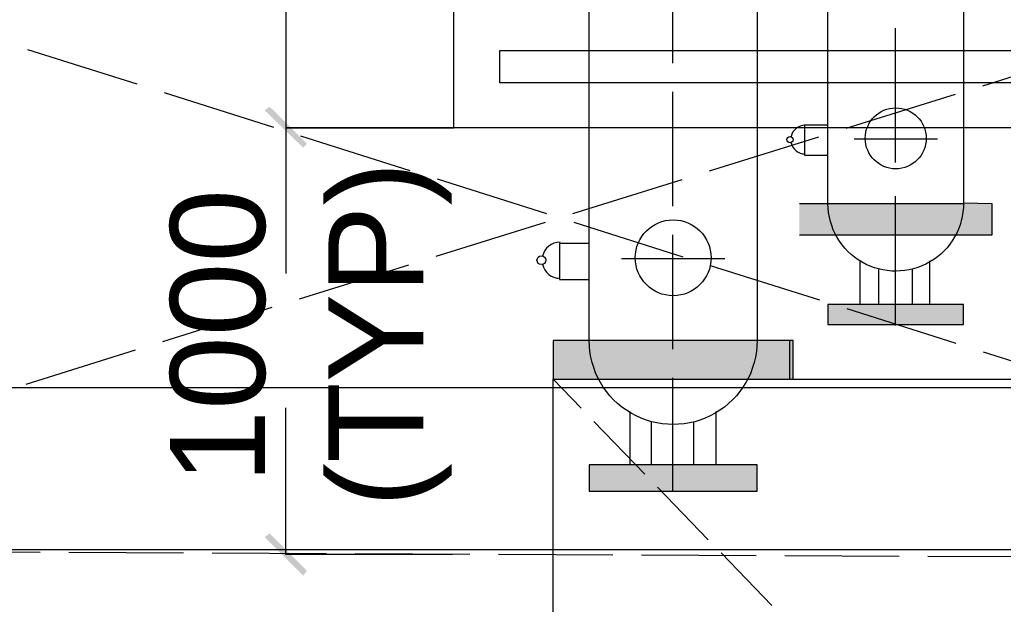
# Model space of a CAD drawing. Header units: inches. Extents: x 2602 to 127694, y 109 to 91908.
# Drawn here: x 24343 to 26938, y 26531 to 28072 of the extents above; entities that cross this region are included whole.
import ezdxf

# ---------------------------------------------------------------- set-up
doc = ezdxf.new("R2010")
doc.units = ezdxf.units.IN
doc.header["$MEASUREMENT"] = 0
doc.linetypes.add('PDF_IMPORT', pattern=[1, 0.8, -0.2])
doc.layers.add('PDF_Geometry', color=7, linetype='Continuous')
doc.layers.add('PDF_Solid Fills', color=7, linetype='Continuous', true_color=0x724639)
doc.layers.add('PDF_Text', color=230, linetype='Continuous', true_color=0xff007f)
doc.styles.add('PDF Arial', font='arial.ttf')

msp = doc.modelspace()

# ---------------------------------------------------------------- hatches: boundary and pattern name
at = {"layer": 'PDF_Solid Fills', "true_color": 0x00b8b8, "transparency": 33554559}
for points in [[(25100.9, 27744.7), (25002.4, 27843.1), (24989.3, 27833.2), (25091, 27734.8)], [(25002.4, 26718), (24989.3, 26708.1), (25091, 26606.4), (25100.9, 26619.6)]]:
    msp.add_hatch(color=132, dxfattribs=at).paths.add_polyline_path(points)
at = {"layer": 'PDF_Solid Fills', "true_color": 0x5bb8b8, "transparency": 33554559}
for points in [[(26908.2, 27587.2), (26399.8, 27587.2), (26399.8, 27505.2), (26908.2, 27505.2)], [(26832.8, 27321.5), (26475.2, 27321.5), (26475.2, 27269), (26832.8, 27269)], [(26383.4, 27226.4), (25750.3, 27226.4), (25750.3, 27124.7), (26383.4, 27124.7)], [(26288.3, 26898.4), (25845.4, 26898.4), (25845.4, 26829.5), (26288.3, 26829.5)]]:
    msp.add_hatch(color=123, dxfattribs=at).paths.add_polyline_path(points)

# ---------------------------------------------------------------- linework, layer by layer
at = {"layer": 'PDF_Geometry', "color": 132, "lineweight": 0, "true_color": 0x00b8b8}
for points in [[(23808.5, 31910.5), (25487.9, 31910.5), (25487.9, 30703.4), (25045.1, 30703.4), (25045.1, 28823.8), (25045.1, 27787.3), (25487.9, 27787.3), (25045.1, 27787.3), (25045.1, 27403.5)], [(60585.6, 27101.7), (17435.1, 27101.7), (17435.1, 27200.2)], [(25484.6, 26662.2), (25045.1, 26662.2), (25045.1, 27049.3)]]:
    msp.add_lwpolyline(points, dxfattribs=at)
at = {"layer": 'PDF_Geometry', "linetype": 'PDF_IMPORT', "lineweight": 0, "ltscale": 377.218032}
msp.add_lwpolyline([(26065.2, 31654.6), (26065.2, 26829.5)], dxfattribs=at)
at = {"layer": 'PDF_Geometry', "linetype": 'PDF_IMPORT', "lineweight": 0, "ltscale": 442.821168}
msp.add_lwpolyline([(26652.4, 31149.5), (26652.4, 27265.8)], dxfattribs=at)
at = {"layer": 'PDF_Geometry', "color": 123, "lineweight": 0, "true_color": 0x5bb8b8}
for points in [[(25845.4, 31080.6), (26288.3, 31080.6), (26288.3, 27226.4), (25845.4, 27226.4)], [(26475.2, 30690.2), (26832.8, 30690.2), (26832.8, 27587.2), (26475.2, 27587.2)], [(26652.4, 27269), (26832.8, 27269), (26832.8, 27321.5), (26652.4, 27321.5), (26475.2, 27321.5), (26475.2, 27269)], [(26065.2, 26829.5), (26288.3, 26829.5), (26288.3, 26898.4), (26065.2, 26898.4), (25845.4, 26898.4), (25845.4, 26829.5)]]:
    msp.add_lwpolyline(points, close=True, dxfattribs=at)
at = {"layer": 'PDF_Geometry', "color": 13, "lineweight": 0, "true_color": 0xb85b5b}
msp.add_lwpolyline([(25487.9, 30703.4), (28180.9, 30703.4), (28180.9, 27787.3), (25487.9, 27787.3)], close=True, dxfattribs=at)
at = {"layer": 'PDF_Geometry', "linetype": 'PDF_IMPORT', "lineweight": 0, "ltscale": 377.659881}
for points in [[(30309.7, 26645.8), (28613.9, 26649.1), (22962.2, 28436.8), (22962.2, 26675.3), (28613.9, 26649.1), (28613.9, 28436.8), (22962.2, 28436.8), (17307.2, 26675.3)], [(28613.9, 26649.1), (30309.7, 28436.8), (30309.7, 26649.1), (28613.9, 28436.8), (22962.2, 26675.3)]]:
    msp.add_lwpolyline(points, dxfattribs=at)
at = {"layer": 'PDF_Geometry', "color": 244, "lineweight": 0, "true_color": 0x940025}
msp.add_lwpolyline([(25609.3, 27990.7), (28072.7, 27990.7), (28072.7, 27905.4), (25609.3, 27905.4)], close=True, dxfattribs=at)
at = {"layer": 'PDF_Geometry', "color": 123, "lineweight": 0, "true_color": 0x5bb8b8}
for points in [[(26475.2, 27793.9), (26412.9, 27793.9), (26412.9, 27715.1), (26475.2, 27715.1)], [(25845.4, 27482.2), (25766.7, 27482.2), (25766.7, 27387.1), (25845.4, 27387.1)], [(26560.5, 27321.5), (26560.5, 27436.3)], [(26744.2, 27321.5), (26744.2, 27436.3)], [(26609.7, 27321.5), (26609.7, 27413.4)], [(26698.3, 27321.5), (26698.3, 27413.4)], [(26373.6, 27226.4), (26373.6, 27124.7)], [(25953.7, 26898.4), (25953.7, 27039.4)], [(26180, 26898.4), (26180, 27039.4)], [(26009.5, 26898.4), (26009.5, 27013.2)], [(26121, 26898.4), (26121, 27013.2)]]:
    msp.add_lwpolyline(points, dxfattribs=at)
at = {"layer": 'PDF_Geometry', "lineweight": 0}
for points in [[(26544.1, 27757.8), (26763.9, 27757.8)], [(25930.7, 27442.9), (26203, 27442.9)]]:
    msp.add_lwpolyline(points, dxfattribs=at)
at = {"layer": 'PDF_Geometry', "color": 123, "lineweight": 0, "true_color": 0x5bb8b8}
msp.add_lwpolyline([(26399.8, 27505.2), (26908.2, 27505.2), (26908.2, 27587.2), (26832.8, 27588.9, -1.000002), (26475.2, 27587.2), (26399.8, 27587.2)], format="xyb", dxfattribs=at)
msp.add_lwpolyline([(25845.4, 27226.4), (25750.3, 27226.4), (25750.3, 27124.7), (26383.4, 27124.7), (26383.4, 27226.4), (26288.3, 27226.4, -1.000002)], format="xyb", close=True, dxfattribs=at)
at = {"layer": 'PDF_Geometry', "color": 162, "lineweight": 0, "true_color": 0x002db8}
msp.add_lwpolyline([(25750.3, 27124.7), (28338.4, 27124.7), (28338.4, 24444.8), (25750.3, 24444.8)], close=True, dxfattribs=at)
at = {"layer": 'PDF_Geometry', "color": 162, "linetype": 'PDF_IMPORT', "lineweight": 0, "ltscale": 241.264396, "true_color": 0x002db8}
msp.add_lwpolyline([(28338.4, 24444.8), (25750.3, 27124.7)], dxfattribs=at)
at = {"layer": 'PDF_Geometry', "color": 32, "lineweight": 0, "true_color": 0xb85b00}
msp.add_lwpolyline([(22421, 26675.3), (99435.8, 26675.3), (99435.8, 26872.1)], dxfattribs=at)
at = {"layer": 'PDF_Geometry', "color": 30, "linetype": 'PDF_IMPORT', "lineweight": 0, "ltscale": 1125.093782, "true_color": 0xff7f00}
msp.add_lwpolyline([(11954, 26675.3), (103309.6, 26675.3)], dxfattribs=at)
at = {"layer": 'PDF_Geometry', "color": 123, "lineweight": 0, "true_color": 0x5bb8b8}
for centre, radius in [((26654, 27759.4), 80.4), ((26375.2, 27756.1), 8.2), ((26066.9, 27444.5), 100), ((25719.2, 27438), 11.5)]:
    msp.add_circle(centre, radius, dxfattribs=at)
for centre, radius, start, end in [((26414.6, 27756.1), 37.7, 89.9974, 167.3659), ((26414.6, 27756.1), 37.7, 192.634, 270.0026), ((25768.4, 27438), 47.6, 90.0013, 167.3626), ((25768.4, 27438), 47.6, 192.6374, 269.9987)]:
    msp.add_arc(centre, radius, start, end, dxfattribs=at)

# ---------------------------------------------------------------- texts
at = {"layer": 'PDF_Text', "color": 132, "true_color": 0x00b8b8, "char_height": 249.99, "attachment_point": 7, "rotation": 90, "style": 'PDF Arial'}
for s, insert in [('(TYP)', (25482.7, 26786.9)), ('1000', (24993.6, 26849.2))]:
    msp.add_mtext(s, dxfattribs=dict(at, insert=insert))

doc.saveas('drawing.dxf')
